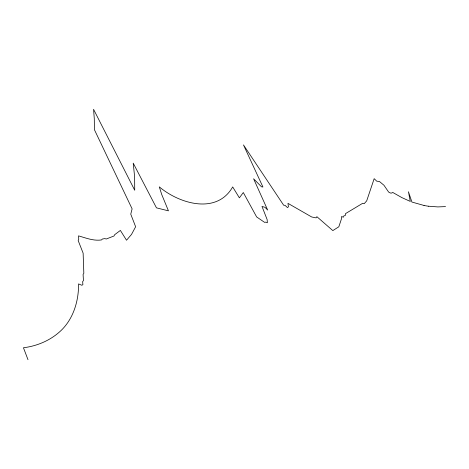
<?xml version="1.0" encoding="UTF-8"?>
<svg xmlns="http://www.w3.org/2000/svg" width="469" height="469" viewBox="0 0 469 469"><rect width="100%" height="100%" fill="white"/><g stroke="black" fill="none" stroke-linecap="round" stroke-linejoin="round"><path stroke-width="0.7" d="M445.55 206.6L437.841 206.917L428.367 206.202M424.046 205.475L411.917 202.051L408.446 191.757L410.287 201.424L401.863 197.601L392.705 192.425L391.762 193.052L390.431 193.035L388.625 192.061L383.959 185.255L379.468 181.509L376.73 181.181L374.168 178.666L366.705 200.838L364.202 203.681L362.689 203.288L345.506 213.635L345.19 215.67L343.924 215.793L343.314 217.241L341.608 216.467L341.491 218.771L338.823 226.791L332.832 230.596L316.862 216.672L316.135 217.886L311.733 216.995L287.96 203.347L288.423 206.829L287.479 207.591L285.052 205.352L283.669 205.229L243.481 144.927L262.927 186.984L261.532 186.832L253.588 178.765L267.682 210.083L265.102 207.386L261.978 206.413L267.137 219.586L267.371 222.757L265.741 222.124L264.604 222.365L256.643 216.936L243.311 192.53L239.378 197.836L232.688 186.932C216.684 215.007 179.228 203.693 159.29 186.855L161.711 194.465L168.447 210.845L156.464 207.849L133.208 163.13L134.626 176.766L134.72 190.256L93.566 109.306L94.292 118.704L94.427 129.725L132.117 208.875L130.751 214.151L135.629 226.756L131.525 234.406L126.524 240.234L120.381 230.431L114.629 234.729L114.002 235.989L106.293 238.997L104.775 238.604L102.348 239.043L101.474 239.952C93.524 241.078 86.044 238.029 78.511 235.866L78.745 239.038L78.182 240.579L83.13 253.172L83.828 273.263L83.089 274.453L83.453 280.573L82.65 281.623L82.89 284.665L81.87 285.269L78.558 283.921C78.786 302.089 72.631 321.271 58.191 333.06A51.59 21.949 -16.7 0 1 55.313 335.335C46.032 342.194 34.87 346.345 23.45 347.758L27.999 359.694M428.361 206.208A81.665 34.77 -16.7 0 1 424.035 205.481"/></g></svg>
